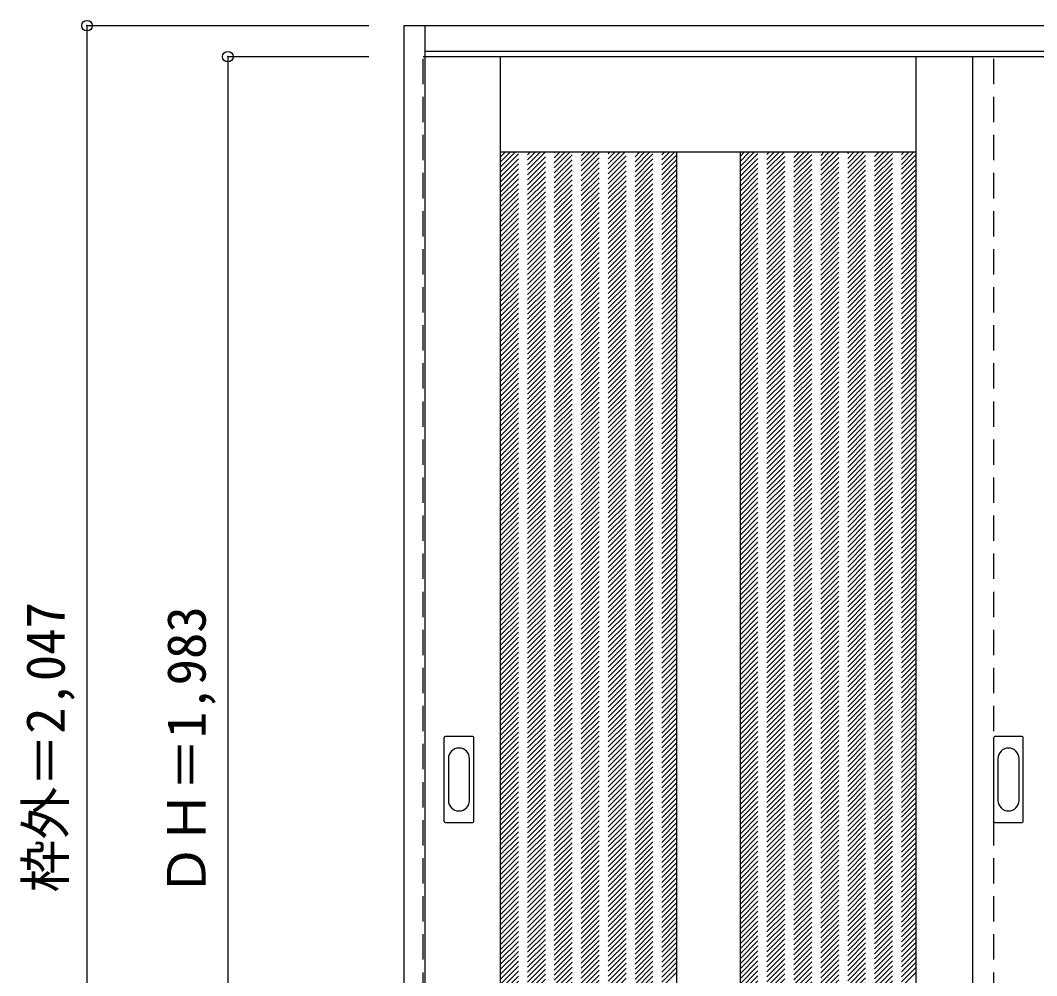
# Model space of a CAD drawing. Units: millimetres, scale not verified. Extents: x -1747 to 1229, y -1660 to 1052.
# Drawn here: x -1747 to -304, y -303 to 1052 of the extents above; entities that cross this region are included whole.
import ezdxf
from ezdxf.enums import TextEntityAlignment as Align

# ---------------------------------------------------------------- set-up
doc = ezdxf.new("R2010")
doc.units = ezdxf.units.MM
doc.header["$LTSCALE"] = 30
doc.header["$PDMODE"] = 32
doc.header["$PDSIZE"] = 15
doc.linetypes.add('DASHED1', pattern=[1.8, 1.2, -0.6])
doc.layers.add('0-0', color=4, linetype='DASHED1')
doc.layers.add('0-1_寸法', color=7, linetype='Continuous')
doc.styles.add('ＭＳ ゴシック', font='')
doc.styles.get('ＭＳ ゴシック').set_extended_font_data('MS Gothic')

msp = doc.modelspace()

# ---------------------------------------------------------------- linework, layer by layer
at = {"layer": '0-0', "color": 3, "linetype": 'Continuous'}
for p, q in [((-1202.06, 1044.52), (1221.94, 1044.52)), ((-1202.06, -1002.48), (-1202.06, 1044.52)), ((-1172.06, -1002.48), (-1172.06, 1044.52)), ((-1172.06, 1008.52), (1191.94, 1008.52)), ((-1172.06, 1000.52), (1191.94, 1000.52)), ((-1065.06, -982.48), (-1065.06, 1000.52)), ((-475.06, -982.48), (-475.06, 1000.52)), ((-395.06, 1000.52), (-395.06, -982.48)), ((-1065.06, 865.52), (-475.06, 865.52)), ((-815.06, 865.52), (-815.06, -832.48)), ((-725.06, 865.52), (-725.06, -832.48)), ((-1145.06, -84.48), (-1145.06, 34.52)), ((-1104.56, 36.02), (-1143.56, 36.02)), ((-1103.06, -84.48), (-1103.06, 34.52)), ((-365.06, -84.48), (-365.06, 34.52)), ((-324.56, 36.02), (-363.56, 36.02)), ((-323.06, -84.48), (-323.06, 34.52)), ((-1143.56, -85.98), (-1104.56, -85.98)), ((-363.56, -85.98), (-324.56, -85.98))]:
    msp.add_line(p, q, dxfattribs=at)
at = {"layer": '0-0'}
for p, q in [((-1175.06, 1000.52), (-1172.06, 1000.52)), ((-365.06, -982.48), (-365.06, 1000.52)), ((-1065.06, 858.47), (-1058.01, 865.52)), ((-1065.06, 618.05), (-817.6, 865.52)), ((-1065.06, 625.12), (-824.67, 865.52)), ((-1065.06, 632.19), (-831.74, 865.52)), ((-1065.06, 639.26), (-838.81, 865.52)), ((-1065.06, 646.34), (-845.88, 865.52)), ((-1065.06, 653.41), (-852.95, 865.52)), ((-1065.06, 660.48), (-860.02, 865.52)), ((-1065.06, 667.55), (-867.09, 865.52)), ((-1065.06, 674.62), (-874.16, 865.52)), ((-1065.06, 681.69), (-881.24, 865.52)), ((-1065.06, 688.76), (-888.31, 865.52)), ((-1065.06, 695.83), (-895.38, 865.52)), ((-1065.06, 702.9), (-902.45, 865.52)), ((-1065.06, 709.97), (-909.52, 865.52)), ((-1065.06, 717.05), (-916.59, 865.52)), ((-1065.06, 724.12), (-923.66, 865.52)), ((-1065.06, 731.19), (-930.73, 865.52)), ((-1065.06, 738.26), (-937.8, 865.52)), ((-1065.06, 745.33), (-944.88, 865.52)), ((-1065.06, 752.4), (-951.95, 865.52)), ((-1065.06, 759.47), (-959.02, 865.52)), ((-1065.06, 766.54), (-966.09, 865.52)), ((-1065.06, 773.61), (-973.16, 865.52)), ((-1065.06, 780.69), (-980.23, 865.52)), ((-1065.06, 787.76), (-987.3, 865.52)), ((-1065.06, 794.83), (-994.37, 865.52)), ((-1065.06, 801.9), (-1001.44, 865.52)), ((-1065.06, 808.97), (-1008.51, 865.52)), ((-1065.06, 816.04), (-1015.59, 865.52)), ((-1065.06, 823.11), (-1022.66, 865.52)), ((-1065.06, 830.18), (-1029.73, 865.52)), ((-1065.06, 837.25), (-1036.8, 865.52)), ((-1065.06, 844.32), (-1043.87, 865.52)), ((-1065.06, 851.4), (-1050.94, 865.52)), ((-1065.06, 610.98), (-815.06, 860.98)), ((-1065.06, 603.91), (-815.06, 853.91)), ((-725.06, 618.64), (-478.18, 865.52)), ((-725.06, 625.71), (-485.26, 865.52)), ((-725.06, 632.78), (-492.33, 865.52)), ((-725.06, 639.85), (-499.4, 865.52)), ((-725.06, 646.92), (-506.47, 865.52)), ((-725.06, 653.99), (-513.54, 865.52)), ((-725.06, 661.07), (-520.61, 865.52)), ((-725.06, 668.14), (-527.68, 865.52)), ((-725.06, 675.21), (-534.75, 865.52)), ((-725.06, 682.28), (-541.82, 865.52)), ((-725.06, 689.35), (-548.9, 865.52)), ((-725.06, 696.42), (-555.97, 865.52)), ((-725.06, 703.49), (-563.04, 865.52)), ((-725.06, 710.56), (-570.11, 865.52)), ((-725.06, 717.63), (-577.18, 865.52)), ((-725.06, 724.71), (-584.25, 865.52)), ((-725.06, 731.78), (-591.32, 865.52)), ((-725.06, 738.85), (-598.39, 865.52)), ((-725.06, 745.92), (-605.46, 865.52)), ((-725.06, 752.99), (-612.53, 865.52)), ((-725.06, 760.06), (-619.61, 865.52)), ((-725.06, 767.13), (-626.68, 865.52)), ((-725.06, 774.2), (-633.75, 865.52)), ((-725.06, 781.27), (-640.82, 865.52)), ((-725.06, 788.35), (-647.89, 865.52)), ((-725.06, 795.42), (-654.96, 865.52)), ((-725.06, 802.49), (-662.03, 865.52)), ((-725.06, 809.56), (-669.1, 865.52)), ((-725.06, 816.63), (-676.17, 865.52)), ((-725.06, 823.7), (-683.25, 865.52)), ((-725.06, 830.77), (-690.32, 865.52)), ((-725.06, 837.84), (-697.39, 865.52)), ((-725.06, 844.91), (-704.46, 865.52)), ((-725.06, 851.98), (-711.53, 865.52)), ((-725.06, 859.06), (-718.6, 865.52)), ((-725.06, 611.57), (-475.06, 861.57)), ((-725.06, 604.5), (-475.06, 854.5)), ((-1065.06, 596.84), (-815.06, 846.84)), ((-1065.06, 589.77), (-815.06, 839.77)), ((-725.06, 597.43), (-475.06, 847.43)), ((-725.06, 590.36), (-475.06, 840.36)), ((-1065.06, 582.7), (-815.06, 832.7)), ((-1065.06, 575.62), (-815.06, 825.62)), ((-725.06, 583.28), (-475.06, 833.28)), ((-725.06, 576.21), (-475.06, 826.21)), ((-1065.06, 568.55), (-815.06, 818.55)), ((-1065.06, 561.48), (-815.06, 811.48)), ((-725.06, 569.14), (-475.06, 819.14)), ((-725.06, 562.07), (-475.06, 812.07)), ((-1065.06, 554.41), (-815.06, 804.41)), ((-1065.06, 547.34), (-815.06, 797.34)), ((-725.06, 555), (-475.06, 805)), ((-725.06, 547.93), (-475.06, 797.93)), ((-1065.06, 540.27), (-815.06, 790.27)), ((-1065.06, 533.2), (-815.06, 783.2)), ((-725.06, 540.86), (-475.06, 790.86)), ((-725.06, 533.79), (-475.06, 783.79)), ((-1065.06, 526.13), (-815.06, 776.13)), ((-1065.06, 519.06), (-815.06, 769.06)), ((-725.06, 526.72), (-475.06, 776.72)), ((-725.06, 519.64), (-475.06, 769.64)), ((-1065.06, 511.98), (-815.06, 761.98)), ((-1065.06, 504.91), (-815.06, 754.91)), ((-725.06, 512.57), (-475.06, 762.57)), ((-725.06, 505.5), (-475.06, 755.5)), ((-1065.06, 497.84), (-815.06, 747.84)), ((-1065.06, 490.77), (-815.06, 740.77)), ((-725.06, 498.43), (-475.06, 748.43)), ((-725.06, 491.36), (-475.06, 741.36)), ((-1065.06, 483.7), (-815.06, 733.7)), ((-1065.06, 476.63), (-815.06, 726.63)), ((-725.06, 484.29), (-475.06, 734.29)), ((-725.06, 477.22), (-475.06, 727.22)), ((-1065.06, 469.56), (-815.06, 719.56)), ((-1065.06, 462.49), (-815.06, 712.49)), ((-725.06, 470.15), (-475.06, 720.15)), ((-725.06, 463.08), (-475.06, 713.08)), ((-1065.06, 455.42), (-815.06, 705.42)), ((-1065.06, 448.35), (-815.06, 698.35)), ((-725.06, 456), (-475.06, 706)), ((-725.06, 448.93), (-475.06, 698.93)), ((-1065.06, 441.27), (-815.06, 691.27)), ((-1065.06, 434.2), (-815.06, 684.2)), ((-725.06, 441.86), (-475.06, 691.86)), ((-725.06, 434.79), (-475.06, 684.79)), ((-1065.06, 427.13), (-815.06, 677.13)), ((-1065.06, 420.06), (-815.06, 670.06)), ((-725.06, 427.72), (-475.06, 677.72)), ((-725.06, 420.65), (-475.06, 670.65)), ((-1065.06, 412.99), (-815.06, 662.99)), ((-1065.06, 405.92), (-815.06, 655.92)), ((-725.06, 413.58), (-475.06, 663.58)), ((-725.06, 406.51), (-475.06, 656.51)), ((-725.06, 399.44), (-475.06, 649.44)), ((-1065.06, 398.85), (-815.06, 648.85)), ((-1065.06, 391.78), (-815.06, 641.78)), ((-725.06, 392.37), (-475.06, 642.37)), ((-725.06, 385.29), (-475.06, 635.29)), ((-1065.06, 384.71), (-815.06, 634.71)), ((-1065.06, 377.63), (-815.06, 627.63)), ((-1065.06, 370.56), (-815.06, 620.56)), ((-725.06, 378.22), (-475.06, 628.22)), ((-725.06, 371.15), (-475.06, 621.15)), ((-1065.06, 363.49), (-815.06, 613.49)), ((-1065.06, 356.42), (-815.06, 606.42)), ((-725.06, 364.08), (-475.06, 614.08)), ((-725.06, 357.01), (-475.06, 607.01)), ((-1065.06, 349.35), (-815.06, 599.35)), ((-1065.06, 342.28), (-815.06, 592.28)), ((-725.06, 349.94), (-475.06, 599.94)), ((-725.06, 342.87), (-475.06, 592.87)), ((-1065.06, 335.21), (-815.06, 585.21)), ((-1065.06, 328.14), (-815.06, 578.14)), ((-725.06, 335.8), (-475.06, 585.8)), ((-725.06, 328.73), (-475.06, 578.73)), ((-1065.06, 321.07), (-815.06, 571.07)), ((-1065.06, 313.99), (-815.06, 563.99)), ((-725.06, 321.65), (-475.06, 571.65)), ((-725.06, 314.58), (-475.06, 564.58)), ((-1065.06, 306.92), (-815.06, 556.92)), ((-1065.06, 299.85), (-815.06, 549.85)), ((-725.06, 307.51), (-475.06, 557.51)), ((-725.06, 300.44), (-475.06, 550.44)), ((-1065.06, 292.78), (-815.06, 542.78)), ((-1065.06, 285.71), (-815.06, 535.71)), ((-725.06, 293.37), (-475.06, 543.37)), ((-725.06, 286.3), (-475.06, 536.3)), ((-1065.06, 278.64), (-815.06, 528.64)), ((-1065.06, 271.57), (-815.06, 521.57)), ((-725.06, 279.23), (-475.06, 529.23)), ((-725.06, 272.16), (-475.06, 522.16)), ((-1065.06, 264.5), (-815.06, 514.5)), ((-1065.06, 257.43), (-815.06, 507.43)), ((-725.06, 265.09), (-475.06, 515.09)), ((-725.06, 258.02), (-475.06, 508.02)), ((-1065.06, 250.36), (-815.06, 500.36)), ((-1065.06, 243.28), (-815.06, 493.28)), ((-725.06, 250.94), (-475.06, 500.94)), ((-725.06, 243.87), (-475.06, 493.87)), ((-1065.06, 236.21), (-815.06, 486.21)), ((-1065.06, 229.14), (-815.06, 479.14)), ((-725.06, 236.8), (-475.06, 486.8)), ((-725.06, 229.73), (-475.06, 479.73)), ((-1065.06, 222.07), (-815.06, 472.07)), ((-1065.06, 215), (-815.06, 465)), ((-725.06, 222.66), (-475.06, 472.66)), ((-725.06, 215.59), (-475.06, 465.59)), ((-1065.06, 207.93), (-815.06, 457.93)), ((-1065.06, 200.86), (-815.06, 450.86)), ((-725.06, 208.52), (-475.06, 458.52)), ((-725.06, 201.45), (-475.06, 451.45)), ((-1065.06, 193.79), (-815.06, 443.79)), ((-1065.06, 186.72), (-815.06, 436.72)), ((-725.06, 194.38), (-475.06, 444.38)), ((-725.06, 187.3), (-475.06, 437.3)), ((-1065.06, 179.64), (-815.06, 429.64)), ((-1065.06, 172.57), (-815.06, 422.57)), ((-725.06, 180.23), (-475.06, 430.23)), ((-725.06, 173.16), (-475.06, 423.16)), ((-1065.06, 165.5), (-815.06, 415.5)), ((-1065.06, 158.43), (-815.06, 408.43)), ((-725.06, 166.09), (-475.06, 416.09)), ((-725.06, 159.02), (-475.06, 409.02)), ((-1065.06, 151.36), (-815.06, 401.36)), ((-1065.06, 144.29), (-815.06, 394.29)), ((-725.06, 151.95), (-475.06, 401.95)), ((-725.06, 144.88), (-475.06, 394.88)), ((-1065.06, 137.22), (-815.06, 387.22)), ((-1065.06, 130.15), (-815.06, 380.15)), ((-725.06, 137.81), (-475.06, 387.81)), ((-725.06, 130.74), (-475.06, 380.74)), ((-1065.06, 123.08), (-815.06, 373.08)), ((-1065.06, 116), (-815.06, 366)), ((-725.06, 123.66), (-475.06, 373.66)), ((-725.06, 116.59), (-475.06, 366.59)), ((-1065.06, 108.93), (-815.06, 358.93)), ((-1065.06, 101.86), (-815.06, 351.86)), ((-725.06, 109.52), (-475.06, 359.52)), ((-725.06, 102.45), (-475.06, 352.45)), ((-1065.06, 94.79), (-815.06, 344.79)), ((-1065.06, 87.72), (-815.06, 337.72)), ((-725.06, 95.38), (-475.06, 345.38)), ((-725.06, 88.31), (-475.06, 338.31)), ((-1065.06, 80.65), (-815.06, 330.65)), ((-1065.06, 73.58), (-815.06, 323.58)), ((-725.06, 81.24), (-475.06, 331.24)), ((-725.06, 74.17), (-475.06, 324.17)), ((-1065.06, 66.51), (-815.06, 316.51)), ((-1065.06, 59.44), (-815.06, 309.44)), ((-725.06, 67.1), (-475.06, 317.1)), ((-725.06, 60.03), (-475.06, 310.03)), ((-725.06, 52.95), (-475.06, 302.95)), ((-1065.06, 52.37), (-815.06, 302.37)), ((-1065.06, 45.29), (-815.06, 295.29)), ((-725.06, 45.88), (-475.06, 295.88)), ((-725.06, 38.81), (-475.06, 288.81)), ((-1065.06, 38.22), (-815.06, 288.22)), ((-1065.06, 31.15), (-815.06, 281.15)), ((-725.06, 31.74), (-475.06, 281.74)), ((-725.06, 24.67), (-475.06, 274.67)), ((-1065.06, 24.08), (-815.06, 274.08)), ((-1065.06, 17.01), (-815.06, 267.01)), ((-1065.06, 9.94), (-815.06, 259.94)), ((-725.06, 17.6), (-475.06, 267.6)), ((-725.06, 10.53), (-475.06, 260.53)), ((-1065.06, 2.87), (-815.06, 252.87)), ((-1065.06, -4.2), (-815.06, 245.8)), ((-725.06, 3.46), (-475.06, 253.46)), ((-725.06, -3.61), (-475.06, 246.39)), ((-1065.06, -11.27), (-815.06, 238.73)), ((-1065.06, -18.35), (-815.06, 231.65)), ((-725.06, -10.69), (-475.06, 239.31)), ((-725.06, -17.76), (-475.06, 232.24)), ((-1065.06, -25.42), (-815.06, 224.58)), ((-1065.06, -32.49), (-815.06, 217.51)), ((-725.06, -24.83), (-475.06, 225.17)), ((-725.06, -31.9), (-475.06, 218.1)), ((-1065.06, -39.56), (-815.06, 210.44)), ((-1065.06, -46.63), (-815.06, 203.37)), ((-725.06, -38.97), (-475.06, 211.03)), ((-725.06, -46.04), (-475.06, 203.96)), ((-1065.06, -53.7), (-815.06, 196.3)), ((-1065.06, -60.77), (-815.06, 189.23)), ((-725.06, -53.11), (-475.06, 196.89)), ((-725.06, -60.18), (-475.06, 189.82)), ((-1065.06, -67.84), (-815.06, 182.16)), ((-1065.06, -74.91), (-815.06, 175.09)), ((-725.06, -67.25), (-475.06, 182.75)), ((-725.06, -74.33), (-475.06, 175.67)), ((-1065.06, -81.98), (-815.06, 168.02)), ((-1065.06, -89.06), (-815.06, 160.94)), ((-725.06, -81.4), (-475.06, 168.6)), ((-725.06, -88.47), (-475.06, 161.53)), ((-1065.06, -96.13), (-815.06, 153.87)), ((-1065.06, -103.2), (-815.06, 146.8)), ((-725.06, -95.54), (-475.06, 154.46)), ((-725.06, -102.61), (-475.06, 147.39)), ((-1065.06, -110.27), (-815.06, 139.73)), ((-1065.06, -117.34), (-815.06, 132.66)), ((-725.06, -109.68), (-475.06, 140.32)), ((-725.06, -116.75), (-475.06, 133.25)), ((-1065.06, -124.41), (-815.06, 125.59)), ((-1065.06, -131.48), (-815.06, 118.52)), ((-725.06, -123.82), (-475.06, 126.18)), ((-725.06, -130.89), (-475.06, 119.11)), ((-1065.06, -138.55), (-815.06, 111.45)), ((-1065.06, -145.62), (-815.06, 104.38)), ((-725.06, -137.96), (-475.06, 112.04)), ((-725.06, -145.04), (-475.06, 104.96)), ((-1065.06, -152.7), (-815.06, 97.3)), ((-1065.06, -159.77), (-815.06, 90.23)), ((-725.06, -152.11), (-475.06, 97.89)), ((-725.06, -159.18), (-475.06, 90.82)), ((-1065.06, -166.84), (-815.06, 83.16)), ((-1065.06, -173.91), (-815.06, 76.09)), ((-725.06, -166.25), (-475.06, 83.75)), ((-725.06, -173.32), (-475.06, 76.68)), ((-1065.06, -180.98), (-815.06, 69.02)), ((-1065.06, -188.05), (-815.06, 61.95)), ((-725.06, -180.39), (-475.06, 69.61)), ((-725.06, -187.46), (-475.06, 62.54)), ((-1065.06, -195.12), (-815.06, 54.88)), ((-1065.06, -202.19), (-815.06, 47.81)), ((-725.06, -194.53), (-475.06, 55.47)), ((-725.06, -201.6), (-475.06, 48.4)), ((-1065.06, -209.26), (-815.06, 40.74)), ((-1065.06, -216.34), (-815.06, 33.66)), ((-725.06, -208.68), (-475.06, 41.32)), ((-725.06, -215.75), (-475.06, 34.25)), ((-1065.06, -223.41), (-815.06, 26.59)), ((-1065.06, -230.48), (-815.06, 19.52)), ((-725.06, -222.82), (-475.06, 27.18)), ((-725.06, -229.89), (-475.06, 20.11)), ((-1065.06, -237.55), (-815.06, 12.45)), ((-1065.06, -244.62), (-815.06, 5.38)), ((-725.06, -236.96), (-475.06, 13.04)), ((-725.06, -244.03), (-475.06, 5.97)), ((-1065.06, -251.69), (-815.06, -1.69)), ((-1065.06, -258.76), (-815.06, -8.76)), ((-725.06, -251.1), (-475.06, -1.1)), ((-725.06, -258.17), (-475.06, -8.17)), ((-1065.06, -265.83), (-815.06, -15.83)), ((-1065.06, -272.9), (-815.06, -22.9)), ((-725.06, -265.24), (-475.06, -15.24)), ((-725.06, -272.32), (-475.06, -22.32)), ((-1065.06, -279.97), (-815.06, -29.97)), ((-1065.06, -287.05), (-815.06, -37.05)), ((-725.06, -279.39), (-475.06, -29.39)), ((-725.06, -286.46), (-475.06, -36.46)), ((-1065.06, -294.12), (-815.06, -44.12)), ((-1065.06, -301.19), (-815.06, -51.19)), ((-725.06, -293.53), (-475.06, -43.53)), ((-725.06, -300.6), (-475.06, -50.6)), ((-725.06, -307.67), (-475.06, -57.67)), ((-1065.06, -308.26), (-815.06, -58.26)), ((-1065.06, -315.33), (-815.06, -65.33)), ((-725.06, -314.74), (-475.06, -64.74)), ((-725.06, -321.81), (-475.06, -71.81)), ((-1065.06, -322.4), (-815.06, -72.4)), ((-1065.06, -329.47), (-815.06, -79.47)), ((-1065.06, -336.54), (-815.06, -86.54)), ((-725.06, -328.88), (-475.06, -78.88)), ((-725.06, -335.95), (-475.06, -85.95)), ((-1065.06, -343.61), (-815.06, -93.61)), ((-1065.06, -350.69), (-815.06, -100.69)), ((-725.06, -343.03), (-475.06, -93.03)), ((-725.06, -350.1), (-475.06, -100.1)), ((-1065.06, -357.76), (-815.06, -107.76)), ((-1065.06, -364.83), (-815.06, -114.83)), ((-725.06, -357.17), (-475.06, -107.17)), ((-725.06, -364.24), (-475.06, -114.24)), ((-1065.06, -371.9), (-815.06, -121.9)), ((-1065.06, -378.97), (-815.06, -128.97)), ((-725.06, -371.31), (-475.06, -121.31)), ((-725.06, -378.38), (-475.06, -128.38)), ((-1065.06, -386.04), (-815.06, -136.04)), ((-1065.06, -393.11), (-815.06, -143.11)), ((-725.06, -385.45), (-475.06, -135.45)), ((-725.06, -392.52), (-475.06, -142.52)), ((-1065.06, -400.18), (-815.06, -150.18)), ((-1065.06, -407.25), (-815.06, -157.25)), ((-725.06, -399.59), (-475.06, -149.59)), ((-725.06, -406.67), (-475.06, -156.67)), ((-1065.06, -414.33), (-815.06, -164.33)), ((-1065.06, -421.4), (-815.06, -171.4)), ((-725.06, -413.74), (-475.06, -163.74)), ((-725.06, -420.81), (-475.06, -170.81)), ((-1065.06, -428.47), (-815.06, -178.47)), ((-1065.06, -435.54), (-815.06, -185.54)), ((-725.06, -427.88), (-475.06, -177.88)), ((-725.06, -434.95), (-475.06, -184.95)), ((-1065.06, -442.61), (-815.06, -192.61)), ((-1065.06, -449.68), (-815.06, -199.68)), ((-725.06, -442.02), (-475.06, -192.02)), ((-725.06, -449.09), (-475.06, -199.09)), ((-1065.06, -456.75), (-815.06, -206.75)), ((-1065.06, -463.82), (-815.06, -213.82)), ((-725.06, -456.16), (-475.06, -206.16)), ((-725.06, -463.23), (-475.06, -213.23)), ((-1065.06, -470.89), (-815.06, -220.89)), ((-1065.06, -477.96), (-815.06, -227.96)), ((-725.06, -470.3), (-475.06, -220.3)), ((-725.06, -477.38), (-475.06, -227.38)), ((-1065.06, -485.04), (-815.06, -235.04)), ((-1065.06, -492.11), (-815.06, -242.11)), ((-725.06, -484.45), (-475.06, -234.45)), ((-725.06, -491.52), (-475.06, -241.52)), ((-1065.06, -499.18), (-815.06, -249.18)), ((-1065.06, -506.25), (-815.06, -256.25)), ((-725.06, -498.59), (-475.06, -248.59)), ((-725.06, -505.66), (-475.06, -255.66)), ((-1065.06, -513.32), (-815.06, -263.32)), ((-1065.06, -520.39), (-815.06, -270.39)), ((-725.06, -512.73), (-475.06, -262.73)), ((-725.06, -519.8), (-475.06, -269.8)), ((-1065.06, -527.46), (-815.06, -277.46)), ((-1065.06, -534.53), (-815.06, -284.53)), ((-725.06, -526.87), (-475.06, -276.87)), ((-725.06, -533.94), (-475.06, -283.94)), ((-1065.06, -541.6), (-815.06, -291.6)), ((-1065.06, -548.68), (-815.06, -298.68)), ((-725.06, -541.02), (-475.06, -291.02)), ((-725.06, -548.09), (-475.06, -298.09))]:
    msp.add_line(p, q, dxfattribs=at)
at = {"layer": '0-0', "color": 7, "linetype": 'Continuous'}
for p, q in [((-1139.06, 4.62), (-1139.06, -54.58)), ((-1109.06, -54.58), (-1109.06, 4.62)), ((-359.06, 4.62), (-359.06, -54.58)), ((-329.06, -54.58), (-329.06, 4.62))]:
    msp.add_line(p, q, dxfattribs=at)
at = {"layer": '0-0'}
msp.add_lwpolyline([(-1172.06, -982.48), (-1175.06, -982.48), (-1175.06, 1000.52)], dxfattribs=at)
at = {"layer": '0-0', "color": 3, "linetype": 'Continuous'}
for centre, start, end in [((-1143.56, 34.52), 90, 180), ((-1104.56, 34.52), 0, 90), ((-363.56, 34.52), 90, 180), ((-324.56, 34.52), 0, 90), ((-1143.56, -84.48), 180, 270), ((-1104.56, -84.48), 270, 0), ((-363.56, -84.48), 180, 270), ((-324.56, -84.48), 270, 0)]:
    msp.add_arc(centre, 1.5, start, end, dxfattribs=at)
at = {"layer": '0-0', "color": 7, "linetype": 'Continuous'}
for centre, start, end in [((-1124.06, 4.62), 0, 180), ((-344.06, 4.62), 0, 180), ((-1124.06, -54.58), 180, 0), ((-344.06, -54.58), 180, 0)]:
    msp.add_arc(centre, 15, start, end, dxfattribs=at)
at = {"layer": '0-1_寸法', "color": 4}
for p, q in [((-1652.06, 1044.52), (-1252.06, 1044.52)), ((-1452.06, 1000.52), (-1452.06, -982.48)), ((-1452.06, 1000.52), (-1252.06, 1000.52))]:
    msp.add_line(p, q, dxfattribs=at)
msp.add_lwpolyline([(-1652.06, 1044.52), (-1652.06, -1002.48), (-1252.06, -1002.48)], dxfattribs=at)
at = {"layer": '0-1_寸法'}
for p in [(-1652.06, 1044.52), (-1452.06, 1000.52)]:
    msp.add_point(p, dxfattribs=at)

# ---------------------------------------------------------------- texts
at = {"layer": '0-1_寸法', "style": 'ＭＳ ゴシック'}
for s, p in [('枠外＝2,047', (-1667.06, -185.23)), ('ＤＨ＝1,983', (-1467.06, -191.23))]:
    msp.add_text(s, height=54.99, rotation=90, dxfattribs=at).set_placement(p, align=Align.BOTTOM_LEFT)

doc.saveas('drawing.dxf')
